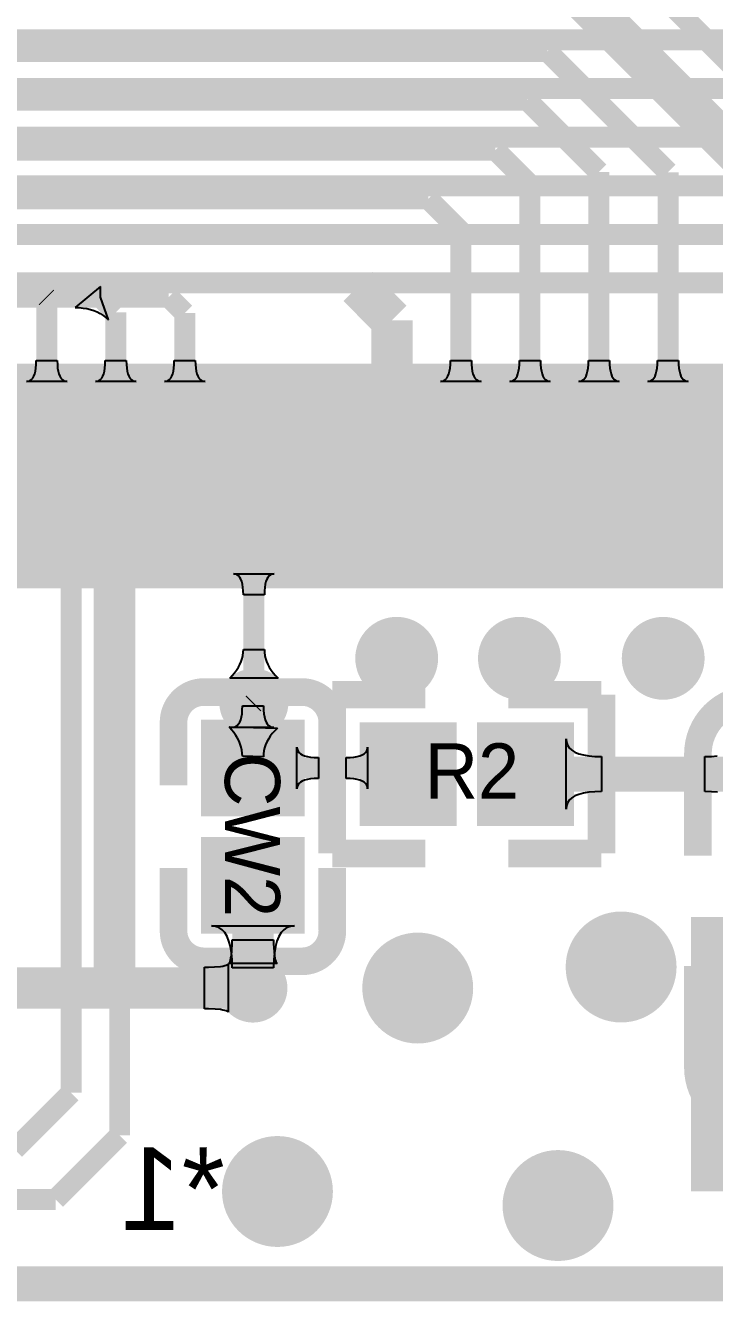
# Model space of a CAD drawing. Extents: x 53.3 to 135, y 28 to 125.4.
# Drawn here: x 102.06 to 107.05, y 67.15 to 76.39 of the extents above; entities that cross this region are included whole.
import ezdxf

# ---------------------------------------------------------------- set-up
doc = ezdxf.new("R2010")
doc.units = 0
doc.header["$MEASUREMENT"] = 0
for name, color, linetype in [('BOTTOMLAYER', 5, 'CONTINUOUS'), ('BOTTOMOVERLAY', 54, 'CONTINUOUS'), ('BOTTOMPASTE', 16, 'CONTINUOUS'), ('BOTTOMSOLDER', 6, 'CONTINUOUS'), ('MULTILAYER', 9, 'CONTINUOUS'), ('TOPLAYER', 1, 'CONTINUOUS'), ('TOPOVERLAY', 2, 'CONTINUOUS'), ('TOPPASTE', 8, 'CONTINUOUS'), ('TOPSOLDER', 216, 'CONTINUOUS')]:
    doc.layers.add(name, color=color, linetype=linetype)

msp = doc.modelspace()

# ---------------------------------------------------------------- linework, layer by layer
at = {"layer": 'BOTTOMLAYER'}
for p, q in [((102.6033, 74.498002), (102.419818, 74.345998)), ((102.6033, 74.422), (102.6033, 74.498002)), ((102.6033, 74.498002), (102.6033, 74.498002)), ((102.6033, 74.498002), (102.6033, 74.498002)), ((102.6033, 74.498002), (102.6033, 74.498002)), ((102.6033, 74.498002), (102.6033, 74.498002)), ((102.6033, 74.498002), (102.6033, 74.498002)), ((102.6033, 74.498002), (102.6033, 74.498002)), ((102.6033, 74.498002), (102.6033, 74.498002)), ((102.6033, 74.498002), (102.6033, 74.498002)), ((102.6033, 74.498002), (102.6033, 74.498002)), ((102.6033, 74.498002), (102.6033, 74.498002)), ((102.661192, 74.256626), (102.6033, 74.422)), ((102.419818, 74.345998), (102.449592, 74.345107)), ((102.449592, 74.345107), (102.478114, 74.342424)), ((102.478114, 74.342424), (102.505383, 74.337956)), ((102.505383, 74.337956), (102.531398, 74.3317)), ((102.531398, 74.3317), (102.556163, 74.323656)), ((102.556163, 74.323656), (102.579673, 74.313824)), ((102.579673, 74.313824), (102.601931, 74.302206)), ((102.601931, 74.302206), (102.622939, 74.2888)), ((102.622939, 74.2888), (102.64269, 74.273608)), ((102.64269, 74.273608), (102.661192, 74.256626)), ((102.136095, 73.907574), (102.138223, 73.933413)), ((102.138223, 73.933413), (102.138932, 73.962293)), ((102.138932, 73.962293), (102.290936, 73.962293)), ((102.290936, 73.962293), (102.291645, 73.933413)), ((102.291645, 73.933413), (102.293773, 73.907574)), ((102.636094, 73.907574), (102.638222, 73.933413)), ((102.638222, 73.933413), (102.638931, 73.962293)), ((102.638931, 73.962293), (102.790935, 73.962293)), ((102.790935, 73.962293), (102.791644, 73.933413)), ((102.791644, 73.933413), (102.793772, 73.907574)), ((103.136093, 73.907574), (103.138221, 73.933413)), ((103.138221, 73.933413), (103.13893, 73.962293)), ((103.13893, 73.962293), (103.290934, 73.962293)), ((103.290934, 73.962293), (103.291643, 73.933413)), ((103.291643, 73.933413), (103.293771, 73.907574)), ((105.136089, 73.907574), (105.138217, 73.933413)), ((105.138217, 73.933413), (105.138926, 73.962293)), ((105.138926, 73.962293), (105.29093, 73.962293)), ((105.29093, 73.962293), (105.291639, 73.933413)), ((105.291639, 73.933413), (105.293767, 73.907574)), ((105.636088, 73.907574), (105.638216, 73.933413)), ((105.638216, 73.933413), (105.638925, 73.962293)), ((105.638925, 73.962293), (105.790929, 73.962293)), ((105.790929, 73.962293), (105.791638, 73.933413)), ((105.791638, 73.933413), (105.793766, 73.907574)), ((106.136087, 73.907574), (106.138215, 73.933413)), ((106.138215, 73.933413), (106.138924, 73.962293)), ((106.138924, 73.962293), (106.290928, 73.962293)), ((106.290928, 73.962293), (106.291637, 73.933413)), ((106.291637, 73.933413), (106.293765, 73.907574)), ((106.636086, 73.907574), (106.638214, 73.933413)), ((106.638214, 73.933413), (106.638923, 73.962293)), ((106.638923, 73.962293), (106.790927, 73.962293)), ((106.790927, 73.962293), (106.791636, 73.933413)), ((106.791636, 73.933413), (106.793764, 73.907574)), ((102.093525, 73.816373), (102.104167, 73.823972)), ((102.104167, 73.823972), (102.11339, 73.834612)), ((102.11339, 73.834612), (102.121195, 73.848293)), ((102.121195, 73.848293), (102.127581, 73.865011)), ((102.127581, 73.865011), (102.132547, 73.884772)), ((102.132547, 73.884772), (102.136095, 73.907574)), ((102.293773, 73.907574), (102.297321, 73.884772)), ((102.297321, 73.884772), (102.302287, 73.865011)), ((102.302287, 73.865011), (102.308673, 73.848293)), ((102.308673, 73.848293), (102.316478, 73.834612)), ((102.316478, 73.834612), (102.325701, 73.823972)), ((102.325701, 73.823972), (102.336343, 73.816373)), ((102.593524, 73.816373), (102.604166, 73.823972)), ((102.604166, 73.823972), (102.613389, 73.834612)), ((102.613389, 73.834612), (102.621194, 73.848293)), ((102.621194, 73.848293), (102.62758, 73.865011)), ((102.62758, 73.865011), (102.632546, 73.884772)), ((102.632546, 73.884772), (102.636094, 73.907574)), ((102.793772, 73.907574), (102.79732, 73.884772)), ((102.79732, 73.884772), (102.802286, 73.865011)), ((102.802286, 73.865011), (102.808672, 73.848293)), ((102.808672, 73.848293), (102.816477, 73.834612)), ((102.816477, 73.834612), (102.8257, 73.823972)), ((102.8257, 73.823972), (102.836342, 73.816373)), ((103.093523, 73.816373), (103.104165, 73.823972)), ((103.104165, 73.823972), (103.113388, 73.834612)), ((103.113388, 73.834612), (103.121193, 73.848293)), ((103.121193, 73.848293), (103.127579, 73.865011)), ((103.127579, 73.865011), (103.132545, 73.884772)), ((103.132545, 73.884772), (103.136093, 73.907574)), ((103.293771, 73.907574), (103.297319, 73.884772)), ((103.297319, 73.884772), (103.302285, 73.865011)), ((103.302285, 73.865011), (103.308671, 73.848293)), ((103.308671, 73.848293), (103.316476, 73.834612)), ((103.316476, 73.834612), (103.325699, 73.823972)), ((103.325699, 73.823972), (103.336341, 73.816373)), ((105.093519, 73.816373), (105.104161, 73.823972)), ((105.104161, 73.823972), (105.113384, 73.834612)), ((105.113384, 73.834612), (105.121189, 73.848293)), ((105.121189, 73.848293), (105.127575, 73.865011)), ((105.127575, 73.865011), (105.132541, 73.884772)), ((105.132541, 73.884772), (105.136089, 73.907574)), ((105.293767, 73.907574), (105.297315, 73.884772)), ((105.297315, 73.884772), (105.302281, 73.865011)), ((105.302281, 73.865011), (105.308667, 73.848293)), ((105.308667, 73.848293), (105.316472, 73.834612)), ((105.316472, 73.834612), (105.325695, 73.823972)), ((105.325695, 73.823972), (105.336337, 73.816373)), ((105.593518, 73.816373), (105.60416, 73.823972)), ((105.60416, 73.823972), (105.613383, 73.834612)), ((105.613383, 73.834612), (105.621188, 73.848293)), ((105.621188, 73.848293), (105.627574, 73.865011)), ((105.627574, 73.865011), (105.63254, 73.884772)), ((105.63254, 73.884772), (105.636088, 73.907574)), ((105.793766, 73.907574), (105.797314, 73.884772)), ((105.797314, 73.884772), (105.80228, 73.865011)), ((105.80228, 73.865011), (105.808666, 73.848293)), ((105.808666, 73.848293), (105.816471, 73.834612)), ((105.816471, 73.834612), (105.825694, 73.823972)), ((105.825694, 73.823972), (105.836336, 73.816373)), ((106.093517, 73.816373), (106.104159, 73.823972)), ((106.104159, 73.823972), (106.113382, 73.834612)), ((106.113382, 73.834612), (106.121187, 73.848293)), ((106.121187, 73.848293), (106.127573, 73.865011)), ((106.127573, 73.865011), (106.132539, 73.884772)), ((106.132539, 73.884772), (106.136087, 73.907574)), ((106.293765, 73.907574), (106.297313, 73.884772)), ((106.297313, 73.884772), (106.302279, 73.865011)), ((106.302279, 73.865011), (106.308665, 73.848293)), ((106.308665, 73.848293), (106.31647, 73.834612)), ((106.31647, 73.834612), (106.325693, 73.823972)), ((106.325693, 73.823972), (106.336335, 73.816373)), ((106.593516, 73.816373), (106.604158, 73.823972)), ((106.604158, 73.823972), (106.613381, 73.834612)), ((106.613381, 73.834612), (106.621186, 73.848293)), ((106.621186, 73.848293), (106.627572, 73.865011)), ((106.627572, 73.865011), (106.632538, 73.884772)), ((106.632538, 73.884772), (106.636086, 73.907574)), ((106.793764, 73.907574), (106.797312, 73.884772)), ((106.797312, 73.884772), (106.802278, 73.865011)), ((106.802278, 73.865011), (106.808664, 73.848293)), ((106.808664, 73.848293), (106.816469, 73.834612)), ((106.816469, 73.834612), (106.825692, 73.823972)), ((106.825692, 73.823972), (106.836334, 73.816373)), ((102.067982, 73.810292), (102.081462, 73.811811)), ((102.361886, 73.810292), (102.067982, 73.810292)), ((102.081462, 73.811811), (102.093525, 73.816373)), ((102.336343, 73.816373), (102.348406, 73.811811)), ((102.348406, 73.811811), (102.361886, 73.810292)), ((102.567981, 73.810292), (102.581461, 73.811811)), ((102.861885, 73.810292), (102.567981, 73.810292)), ((102.581461, 73.811811), (102.593524, 73.816373)), ((102.836342, 73.816373), (102.848405, 73.811811)), ((102.848405, 73.811811), (102.861885, 73.810292)), ((103.06798, 73.810292), (103.08146, 73.811811)), ((103.361884, 73.810292), (103.06798, 73.810292)), ((103.08146, 73.811811), (103.093523, 73.816373)), ((103.336341, 73.816373), (103.348404, 73.811811)), ((103.348404, 73.811811), (103.361884, 73.810292)), ((105.067976, 73.810292), (105.081456, 73.811811)), ((105.36188, 73.810292), (105.067976, 73.810292)), ((105.081456, 73.811811), (105.093519, 73.816373)), ((105.336337, 73.816373), (105.3484, 73.811811)), ((105.3484, 73.811811), (105.36188, 73.810292)), ((105.567975, 73.810292), (105.581455, 73.811811)), ((105.861879, 73.810292), (105.567975, 73.810292)), ((105.581455, 73.811811), (105.593518, 73.816373)), ((105.836336, 73.816373), (105.848399, 73.811811)), ((105.848399, 73.811811), (105.861879, 73.810292)), ((106.067974, 73.810292), (106.081454, 73.811811)), ((106.361878, 73.810292), (106.067974, 73.810292)), ((106.081454, 73.811811), (106.093517, 73.816373)), ((106.336335, 73.816373), (106.348398, 73.811811)), ((106.348398, 73.811811), (106.361878, 73.810292)), ((106.567973, 73.810292), (106.581453, 73.811811)), ((106.861877, 73.810292), (106.567973, 73.810292)), ((106.581453, 73.811811), (106.593516, 73.816373)), ((106.836334, 73.816373), (106.848397, 73.811811)), ((106.848397, 73.811811), (106.861877, 73.810292)), ((103.581459, 72.414872), (103.567979, 72.416391)), ((103.567979, 72.416391), (103.861883, 72.416391)), ((103.593522, 72.41031), (103.581459, 72.414872)), ((103.604164, 72.40271), (103.593522, 72.41031)), ((103.613387, 72.39207), (103.604164, 72.40271)), ((103.621192, 72.37839), (103.613387, 72.39207)), ((103.627578, 72.361671), (103.621192, 72.37839)), ((103.632544, 72.34191), (103.627578, 72.361671)), ((103.802284, 72.361671), (103.797318, 72.34191)), ((103.80867, 72.37839), (103.802284, 72.361671)), ((103.816475, 72.39207), (103.80867, 72.37839)), ((103.825698, 72.40271), (103.816475, 72.39207)), ((103.83634, 72.41031), (103.825698, 72.40271)), ((103.848403, 72.414872), (103.83634, 72.41031)), ((103.861883, 72.416391), (103.848403, 72.414872)), ((103.636092, 72.319109), (103.632544, 72.34191)), ((103.63822, 72.293269), (103.636092, 72.319109)), ((103.638929, 72.264389), (103.63822, 72.293269)), ((103.790933, 72.264389), (103.638929, 72.264389)), ((103.791642, 72.293269), (103.790933, 72.264389)), ((103.79377, 72.319109), (103.791642, 72.293269)), ((103.797318, 72.34191), (103.79377, 72.319109)), ((103.62309, 71.782912), (103.630021, 71.804342)), ((103.630021, 71.804342), (103.634969, 71.826082)), ((103.634969, 71.826082), (103.637941, 71.848134)), ((103.637941, 71.848134), (103.638929, 71.870499)), ((103.638929, 71.870499), (103.790933, 71.870499)), ((103.790933, 71.870499), (103.791921, 71.848134)), ((103.791921, 71.848134), (103.794893, 71.826082)), ((103.794893, 71.826082), (103.799841, 71.804342)), ((103.799841, 71.804342), (103.806772, 71.782912)), ((103.558741, 71.680431), (103.575571, 71.700304)), ((103.575571, 71.700304), (103.59042, 71.720489)), ((103.59042, 71.720489), (103.60329, 71.740987)), ((103.60329, 71.740987), (103.614179, 71.761794)), ((103.614179, 71.761794), (103.62309, 71.782912)), ((103.806772, 71.782912), (103.815683, 71.761794)), ((103.815683, 71.761794), (103.826572, 71.740987)), ((103.826572, 71.740987), (103.839442, 71.720489)), ((103.839442, 71.720489), (103.854291, 71.700304)), ((103.854291, 71.700304), (103.871121, 71.680431)), ((103.53993, 71.660868), (103.558741, 71.680431)), ((103.889932, 71.660868), (103.53993, 71.660868)), ((103.871121, 71.680431), (103.889932, 71.660868)), ((103.386369, 69.568451), (103.474548, 69.574453)), ((103.474548, 69.574453), (103.490471, 69.577201)), ((103.490471, 69.577201), (103.503943, 69.580453)), ((103.503943, 69.580453), (103.514967, 69.584202)), ((103.514967, 69.584202), (103.523542, 69.588451)), ((103.523542, 69.588451), (103.529666, 69.593201)), ((103.529666, 69.593201), (103.529666, 69.243204)), ((103.358203, 69.568202), (103.386369, 69.568451)), ((103.358203, 69.268203), (103.358203, 69.568202)), ((103.386369, 69.267954), (103.358203, 69.268203)), ((103.435358, 69.265952), (103.386369, 69.267954)), ((103.474548, 69.261952), (103.435358, 69.265952)), ((103.490471, 69.259204), (103.474548, 69.261952)), ((103.503943, 69.255952), (103.490471, 69.259204)), ((103.514967, 69.252203), (103.503943, 69.255952)), ((103.523542, 69.247954), (103.514967, 69.252203)), ((103.529666, 69.243204), (103.523542, 69.247954))]:
    msp.add_line(p, q, dxfattribs=at)
for points, const_width in [([(106.059714, 77.216), (109.21492, 74.060794)], 0.152001), ([(105.889059, 76.7842), (108.714921, 73.958338)], 0.299999), ([(97.657806, 76.2), (104.36859, 76.2)], 0.152001), ([(104.366395, 76.199997), (104.368592, 76.199997)], 0.152001), ([(104.36859, 76.2), (104.368592, 76.199997)], 0.152001), ([(104.368592, 76.199997), (105.840893, 76.199997)], 0.152001), ([(105.840893, 76.199997), (106.714925, 75.325966)], 0.152001), ([(97.512007, 75.847997), (105.695092, 75.847997)], 0.152001), ([(105.695092, 75.847997), (106.214926, 75.328163)], 0.152001), ([(97.377001, 75.485201), (105.464399, 75.485201)], 0.152001), ([(105.464399, 75.485201), (105.714927, 75.234673)], 0.152001), ([(106.214926, 73.113341), (106.214926, 75.328163)], 0.152001), ([(106.714925, 73.113341), (106.714925, 75.325966)], 0.152001), ([(105.714927, 73.113341), (105.714927, 75.234673)], 0.152001), ([(97.2312, 75.1332), (104.9782, 75.1332)], 0.152001), ([(104.9782, 75.1332), (105.214928, 74.896472)], 0.152001), ([(105.214928, 73.113341), (105.214928, 74.896472)], 0.152001), ([(104.4702, 74.4982), (104.714929, 74.253471)], 0.299999), ([(101.7016, 74.422), (102.2096, 74.422)], 0.152001), ([(102.2096, 74.422), (102.214934, 74.416666)], 0.152001), ([(102.2096, 74.422), (102.6033, 74.422)], 0.152001), ([(102.214934, 73.113341), (102.214934, 74.416666)], 0.152001), ([(102.6033, 74.422), (102.714933, 74.310367)], 0.152001), ([(102.6033, 74.422), (103.0986, 74.422)], 0.152001), ([(103.0986, 74.422), (103.214932, 74.305668)], 0.152001), ([(102.714933, 73.113341), (102.714933, 74.310367)], 0.152001), ([(103.214932, 73.113341), (103.214932, 74.305668)], 0.152001), ([(104.714929, 73.113341), (104.714929, 74.253471)], 0.299999), ([(102.705484, 69.455716), (102.705484, 73.087941)], 0.299999), ([(103.714931, 71.482331), (103.714931, 73.113341)], 0.152001), ([(101.248284, 69.418203), (103.708203, 69.418203)], 0.299999)]:
    msp.add_lwpolyline(points, dxfattribs=dict(at, const_width=const_width))
for points, const_width in [([(104.5996, 71.8058, 1), (104.8996, 71.8058, 1)], 0.299999), ([(105.4886, 71.8058, 1), (105.7886, 71.8058, 1)], 0.299999), ([(106.53, 71.8058, 1), (106.83, 71.8058, 1)], 0.299999), ([(103.589933, 71.482331, 1), (103.839929, 71.482331, 1)], 0.249999), ([(106.2252, 69.5706, 1), (106.5252, 69.5706, 1)], 0.299999), ([(103.583204, 69.418203, 1), (103.833201, 69.418203, 1)], 0.249999), ([(104.752, 69.4182, 1), (105.052, 69.4182, 1)], 0.299999), ([(103.736, 67.945, 1), (104.036, 67.945, 1)], 0.299999), ([(105.768, 67.8434, 1), (106.068, 67.8434, 1)], 0.299999)]:
    msp.add_lwpolyline(points, format="xyb", close=True, dxfattribs=dict(at, const_width=const_width))
for points in [[(102.364934, 73.81334), (102.064934, 73.81334), (102.364934, 72.413343), (102.064934, 72.413343)], [(102.864933, 73.81334), (102.564933, 73.81334), (102.864933, 72.413343), (102.564933, 72.413343)], [(103.364932, 73.81334), (103.064932, 73.81334), (103.364932, 72.413343), (103.064932, 72.413343)], [(103.864931, 73.81334), (103.564931, 73.81334), (103.864931, 72.413343), (103.564931, 72.413343)], [(104.36493, 73.81334), (104.06493, 73.81334), (104.36493, 72.413343), (104.06493, 72.413343)], [(104.864929, 73.81334), (104.564929, 73.81334), (104.864929, 72.413343), (104.564929, 72.413343)], [(105.364928, 73.81334), (105.064928, 73.81334), (105.364928, 72.413343), (105.064928, 72.413343)], [(105.864927, 73.81334), (105.564927, 73.81334), (105.864927, 72.413343), (105.564927, 72.413343)], [(106.364926, 73.81334), (106.064926, 73.81334), (106.364926, 72.413343), (106.064926, 72.413343)], [(106.864925, 73.81334), (106.564925, 73.81334), (106.864925, 72.413343), (106.564925, 72.413343)]]:
    msp.add_solid(points, dxfattribs=at)
at = {"layer": 'BOTTOMOVERLAY'}
for points, const_width in [([(90.953118, 73.87704), (110.953128, 73.87704)], 0.127), ([(88.264949, 67.275608), (113.664924, 67.275608)], 0.254), ([(88.203115, 67.277036), (113.70313, 67.277036)], 0.127)]:
    msp.add_lwpolyline(points, dxfattribs=dict(at, const_width=const_width))
at = {"layer": 'BOTTOMPASTE'}
for points in [[(102.364934, 73.81334), (102.064934, 73.81334), (102.364934, 72.413343), (102.064934, 72.413343)], [(102.864933, 73.81334), (102.564933, 73.81334), (102.864933, 72.413343), (102.564933, 72.413343)], [(103.364932, 73.81334), (103.064932, 73.81334), (103.364932, 72.413343), (103.064932, 72.413343)], [(103.864931, 73.81334), (103.564931, 73.81334), (103.864931, 72.413343), (103.564931, 72.413343)], [(104.36493, 73.81334), (104.06493, 73.81334), (104.36493, 72.413343), (104.06493, 72.413343)], [(104.864929, 73.81334), (104.564929, 73.81334), (104.864929, 72.413343), (104.564929, 72.413343)], [(105.364928, 73.81334), (105.064928, 73.81334), (105.364928, 72.413343), (105.064928, 72.413343)], [(105.864927, 73.81334), (105.564927, 73.81334), (105.864927, 72.413343), (105.564927, 72.413343)], [(106.364926, 73.81334), (106.064926, 73.81334), (106.364926, 72.413343), (106.064926, 72.413343)], [(106.864925, 73.81334), (106.564925, 73.81334), (106.864925, 72.413343), (106.564925, 72.413343)]]:
    msp.add_solid(points, dxfattribs=at)
at = {"layer": 'BOTTOMSOLDER', "const_width": 0.401599}
for points in [[(106.1744, 69.5706, 1), (106.576, 69.5706, 1)], [(104.7012, 69.4182, 1), (105.1028, 69.4182, 1)], [(103.6852, 67.945, 1), (104.0868, 67.945, 1)], [(105.7172, 67.8434, 1), (106.1188, 67.8434, 1)]]:
    msp.add_lwpolyline(points, format="xyb", close=True, dxfattribs=at)
at = {"layer": 'BOTTOMSOLDER'}
for points in [[(102.466534, 73.91494), (101.963334, 73.91494), (102.466534, 72.311743), (101.963334, 72.311743)], [(102.966533, 73.91494), (102.463333, 73.91494), (102.966533, 72.311743), (102.463333, 72.311743)], [(103.466532, 73.91494), (102.963332, 73.91494), (103.466532, 72.311743), (102.963332, 72.311743)], [(103.966531, 73.91494), (103.463331, 73.91494), (103.966531, 72.311743), (103.463331, 72.311743)], [(104.46653, 73.91494), (103.96333, 73.91494), (104.46653, 72.311743), (103.96333, 72.311743)], [(104.966529, 73.91494), (104.463329, 73.91494), (104.966529, 72.311743), (104.463329, 72.311743)], [(105.466528, 73.91494), (104.963328, 73.91494), (105.466528, 72.311743), (104.963328, 72.311743)], [(105.966527, 73.91494), (105.463327, 73.91494), (105.966527, 72.311743), (105.463327, 72.311743)], [(106.466526, 73.91494), (105.963326, 73.91494), (106.466526, 72.311743), (105.963326, 72.311743)], [(106.966525, 73.91494), (106.463325, 73.91494), (106.966525, 72.311743), (106.463325, 72.311743)], [(107.466524, 73.91494), (106.963324, 73.91494), (107.466524, 72.311743), (106.963324, 72.311743)]]:
    msp.add_solid(points, dxfattribs=at)
at = {"layer": 'MULTILAYER'}
for points, const_width in [([(104.5996, 71.8058, 1), (104.8996, 71.8058, 1)], 0.299999), ([(105.4886, 71.8058, 1), (105.7886, 71.8058, 1)], 0.299999), ([(106.53, 71.8058, 1), (106.83, 71.8058, 1)], 0.299999), ([(103.589933, 71.482331, 1), (103.839929, 71.482331, 1)], 0.249999), ([(106.2252, 69.5706, 1), (106.5252, 69.5706, 1)], 0.299999), ([(103.583204, 69.418203, 1), (103.833201, 69.418203, 1)], 0.249999), ([(104.752, 69.4182, 1), (105.052, 69.4182, 1)], 0.299999), ([(103.736, 67.945, 1), (104.036, 67.945, 1)], 0.299999), ([(105.768, 67.8434, 1), (106.068, 67.8434, 1)], 0.299999)]:
    msp.add_lwpolyline(points, format="xyb", close=True, dxfattribs=dict(at, const_width=const_width))
at = {"layer": 'TOPLAYER'}
for p, q in [((103.629163, 71.404737), (103.631441, 71.431094)), ((103.631441, 71.431094), (103.632203, 71.460553)), ((103.632203, 71.460553), (103.784202, 71.460553)), ((103.784202, 71.460553), (103.784964, 71.431094)), ((103.784964, 71.431094), (103.787242, 71.404737)), ((103.594962, 71.319459), (103.604842, 71.330312)), ((103.604842, 71.330312), (103.613201, 71.344267)), ((103.613201, 71.344267), (103.620042, 71.36132)), ((103.620042, 71.36132), (103.625363, 71.381478)), ((103.625363, 71.381478), (103.629163, 71.404737)), ((103.787242, 71.404737), (103.791042, 71.381478)), ((103.791042, 71.381478), (103.796363, 71.36132)), ((103.796363, 71.36132), (103.803204, 71.344267)), ((103.803204, 71.344267), (103.811563, 71.330312)), ((103.811563, 71.330312), (103.821443, 71.319459)), ((103.553623, 71.288384), (103.53519, 71.30857)), ((103.53519, 71.30857), (103.885063, 71.299151)), ((103.570113, 71.267973), (103.553623, 71.288384)), ((103.556201, 71.305504), (103.570641, 71.307053)), ((103.860204, 71.305504), (103.556201, 71.305504)), ((103.584667, 71.247328), (103.570113, 71.267973)), ((103.570641, 71.307053), (103.583562, 71.311706)), ((103.583562, 71.311706), (103.594962, 71.319459)), ((103.597278, 71.226456), (103.584667, 71.247328)), ((103.833625, 71.241176), (103.820511, 71.221062)), ((103.821443, 71.319459), (103.832843, 71.311706)), ((103.832843, 71.311706), (103.845764, 71.307053)), ((103.848753, 71.260894), (103.833625, 71.241176)), ((103.845764, 71.307053), (103.860204, 71.305504)), ((103.865898, 71.280218), (103.848753, 71.260894)), ((103.885063, 71.299151), (103.865898, 71.280218)), ((103.607949, 71.205357), (103.597278, 71.226456)), ((103.616679, 71.184026), (103.607949, 71.205357)), ((103.623471, 71.162466), (103.616679, 71.184026)), ((103.628322, 71.140681), (103.623471, 71.162466)), ((103.79328, 71.158362), (103.788238, 71.136675)), ((103.800341, 71.179657), (103.79328, 71.158362)), ((103.809419, 71.200556), (103.800341, 71.179657)), ((103.820511, 71.221062), (103.809419, 71.200556)), ((104.027107, 70.859599), (104.027107, 71.163602)), ((104.027107, 71.163602), (104.028657, 71.149162)), ((104.028657, 71.149162), (104.03331, 71.136241)), ((104.532496, 71.136241), (104.537149, 71.149162)), ((104.537149, 71.149162), (104.538699, 71.163602)), ((104.538699, 71.163602), (104.538699, 70.859599)), ((105.976506, 70.7136), (105.976506, 71.2216)), ((105.976506, 71.2216), (105.979077, 71.19747)), ((105.979077, 71.19747), (105.986788, 71.17588)), ((105.986788, 71.17588), (105.999641, 71.15683)), ((105.999641, 71.15683), (106.017634, 71.14032)), ((103.631233, 71.118664), (103.628322, 71.140681)), ((103.632203, 71.096416), (103.631233, 71.118664)), ((103.784202, 71.092121), (103.632203, 71.096416)), ((103.785213, 71.114595), (103.784202, 71.092121)), ((103.788238, 71.136675), (103.785213, 71.114595)), ((104.03331, 71.136241), (104.041062, 71.124841)), ((104.041062, 71.124841), (104.051915, 71.114961)), ((104.051915, 71.114961), (104.06587, 71.106601)), ((104.06587, 71.106601), (104.082924, 71.099761)), ((104.082924, 71.099761), (104.103081, 71.09444)), ((104.103081, 71.09444), (104.12634, 71.09064)), ((104.12634, 71.09064), (104.152697, 71.088362)), ((104.152697, 71.088362), (104.182156, 71.0876)), ((104.182156, 71.0876), (104.182156, 70.935601)), ((104.383649, 71.0876), (104.413108, 71.088362)), ((104.383649, 70.935601), (104.383649, 71.0876)), ((104.413108, 71.088362), (104.439466, 71.09064)), ((104.439466, 71.09064), (104.462725, 71.09444)), ((104.462725, 71.09444), (104.482882, 71.099761)), ((104.482882, 71.099761), (104.499936, 71.106601)), ((104.499936, 71.106601), (104.513891, 71.114961)), ((104.513891, 71.114961), (104.524744, 71.124841)), ((104.524744, 71.124841), (104.532496, 71.136241)), ((106.017634, 71.14032), (106.040768, 71.12635)), ((106.040768, 71.12635), (106.069044, 71.11492)), ((106.069044, 71.11492), (106.10246, 71.10603)), ((106.10246, 71.10603), (106.141017, 71.09968)), ((106.141017, 71.09968), (106.184715, 71.09587)), ((106.184715, 71.09587), (106.233554, 71.0946)), ((106.233554, 71.0946), (106.233554, 70.8406)), ((106.980449, 71.0946), (107.028709, 71.095743)), ((106.980449, 70.8406), (106.980449, 71.0946)), ((107.028709, 71.095743), (107.071889, 71.099175)), ((104.028657, 70.874039), (104.027107, 70.859599)), ((104.03331, 70.88696), (104.028657, 70.874039)), ((104.041062, 70.89836), (104.03331, 70.88696)), ((104.051915, 70.90824), (104.041062, 70.89836)), ((104.06587, 70.916599), (104.051915, 70.90824)), ((104.082924, 70.92344), (104.06587, 70.916599)), ((104.103081, 70.928761), (104.082924, 70.92344)), ((104.12634, 70.932561), (104.103081, 70.928761)), ((104.152697, 70.934839), (104.12634, 70.932561)), ((104.182156, 70.935601), (104.152697, 70.934839)), ((104.413108, 70.934839), (104.383649, 70.935601)), ((104.439466, 70.932561), (104.413108, 70.934839)), ((104.462725, 70.928761), (104.439466, 70.932561)), ((104.482882, 70.92344), (104.462725, 70.928761)), ((104.499936, 70.916599), (104.482882, 70.92344)), ((104.513891, 70.90824), (104.499936, 70.916599)), ((104.524744, 70.89836), (104.513891, 70.90824)), ((104.532496, 70.88696), (104.524744, 70.89836)), ((104.537149, 70.874039), (104.532496, 70.88696)), ((104.538699, 70.859599), (104.537149, 70.874039)), ((105.999641, 70.77837), (105.986788, 70.75932)), ((106.017634, 70.79488), (105.999641, 70.77837)), ((106.040768, 70.80885), (106.017634, 70.79488)), ((106.069044, 70.82028), (106.040768, 70.80885)), ((106.10246, 70.82917), (106.069044, 70.82028)), ((106.141017, 70.83552), (106.10246, 70.82917)), ((106.184715, 70.83933), (106.141017, 70.83552)), ((106.233554, 70.8406), (106.184715, 70.83933)), ((107.029148, 70.83933), (106.980449, 70.8406)), ((107.072737, 70.83552), (107.029148, 70.83933)), ((105.979077, 70.73773), (105.976506, 70.7136)), ((105.986788, 70.75932), (105.979077, 70.73773)), ((103.436702, 69.864666), (103.408203, 69.867696)), ((103.408203, 69.867696), (104.008202, 69.867696)), ((103.462204, 69.855575), (103.436702, 69.864666)), ((103.484703, 69.840422), (103.462204, 69.855575)), ((103.954202, 69.855575), (103.931702, 69.840422)), ((103.979703, 69.864666), (103.954202, 69.855575)), ((104.008202, 69.867696), (103.979703, 69.864666)), ((103.504202, 69.819208), (103.484703, 69.840422)), ((103.520702, 69.791936), (103.504202, 69.819208)), ((103.534202, 69.758598), (103.520702, 69.791936)), ((103.544703, 69.719203), (103.534202, 69.758598)), ((103.557954, 69.740036), (103.558203, 69.768202)), ((103.558203, 69.768202), (103.858202, 69.768202)), ((103.858202, 69.768202), (103.858451, 69.740036)), ((103.882203, 69.758598), (103.871702, 69.719203)), ((103.895703, 69.791936), (103.882203, 69.758598)), ((103.912203, 69.819208), (103.895703, 69.791936)), ((103.931702, 69.840422), (103.912203, 69.819208)), ((103.552203, 69.673747), (103.544703, 69.719203)), ((103.551952, 69.651857), (103.555952, 69.691047)), ((103.556702, 69.622228), (103.552203, 69.673747)), ((103.555952, 69.691047), (103.557954, 69.740036)), ((103.858451, 69.740036), (103.864453, 69.651857)), ((103.864202, 69.673747), (103.859703, 69.622228)), ((103.871702, 69.719203), (103.864202, 69.673747)), ((103.533204, 69.596739), (103.537954, 69.602863)), ((103.883201, 69.596739), (103.533204, 69.596739)), ((103.537954, 69.602863), (103.542203, 69.611438)), ((103.542203, 69.611438), (103.545952, 69.622462)), ((103.545952, 69.622462), (103.549204, 69.635934)), ((103.549204, 69.635934), (103.551952, 69.651857)), ((103.558203, 69.564649), (103.556702, 69.622228)), ((103.859703, 69.622228), (103.858202, 69.564649)), ((103.864453, 69.651857), (103.867201, 69.635934)), ((103.867201, 69.635934), (103.870453, 69.622462)), ((103.870453, 69.622462), (103.874202, 69.611438)), ((103.874202, 69.611438), (103.878451, 69.602863)), ((103.878451, 69.602863), (103.883201, 69.596739)), ((103.858202, 69.564649), (103.558203, 69.564649))]:
    msp.add_line(p, q, dxfattribs=at)
for points, const_width in [([(100.210399, 76.283599), (108.566999, 76.283599)], 0.152001), ([(100.645798, 75.931598), (108.951598, 75.931598)], 0.152001), ([(100.9396, 75.579597), (109.285397, 75.579597)], 0.152001), ([(101.219, 75.227597), (109.771597, 75.227597)], 0.152001), ([(101.5492, 74.875596), (110.206996, 74.875596)], 0.152001), ([(101.853995, 74.523595), (110.489995, 74.523595)], 0.152001), ([(102.390999, 73.358799), (102.743, 73.7108)], 0.152001), ([(102.743, 73.7108), (111.4552, 73.7108)], 0.152001), ([(102.390999, 68.659799), (102.390999, 73.358799)], 0.152001), ([(102.743, 72.9742), (103.127599, 73.358799)], 0.152001), ([(103.127599, 73.358799), (111.890599, 73.358799)], 0.152001), ([(102.743, 68.3514), (102.743, 72.9742)], 0.152001), ([(103.708203, 71.475603), (103.714931, 71.482331)], 0.152001), ([(103.708203, 71.0116), (103.708203, 71.475603)], 0.152001), ([(103.708203, 71.0116), (104.788602, 71.0116)], 0.152001), ([(105.682603, 70.9676), (107.500804, 70.9676)], 0.254), ([(103.708203, 69.418203), (103.708203, 70.1616)], 0.299999), ([(101.981, 68.2498), (102.390999, 68.659799)], 0.152001), ([(102.279201, 67.887601), (102.743, 68.3514)], 0.152001), ([(94.596199, 67.887601), (102.279201, 67.887601)], 0.152001)]:
    msp.add_lwpolyline(points, dxfattribs=dict(at, const_width=const_width))
for points, const_width in [([(104.5996, 71.8058, 1), (104.8996, 71.8058, 1)], 0.299999), ([(105.4886, 71.8058, 1), (105.7886, 71.8058, 1)], 0.299999), ([(106.53, 71.8058, 1), (106.83, 71.8058, 1)], 0.299999), ([(103.589933, 71.482331, 1), (103.839929, 71.482331, 1)], 0.249999), ([(106.2252, 69.5706, 1), (106.5252, 69.5706, 1)], 0.299999), ([(103.583204, 69.418203, 1), (103.833201, 69.418203, 1)], 0.249999), ([(104.752, 69.4182, 1), (105.052, 69.4182, 1)], 0.299999), ([(103.736, 67.945, 1), (104.036, 67.945, 1)], 0.299999), ([(105.768, 67.8434, 1), (106.068, 67.8434, 1)], 0.299999)]:
    msp.add_lwpolyline(points, format="xyb", close=True, dxfattribs=dict(at, const_width=const_width))
for points in [[(103.383202, 71.3116), (103.383202, 70.711601), (104.033203, 71.3116), (104.033203, 70.711601)], [(104.532603, 70.642599), (105.132602, 70.642599), (104.532603, 71.292601), (105.132602, 71.292601)], [(105.382604, 70.642599), (105.982602, 70.642599), (105.382604, 71.292601), (105.982602, 71.292601)], [(103.383202, 70.461599), (103.383202, 69.8616), (104.033203, 70.461599), (104.033203, 69.8616)], [(106.881402, 67.945), (110.617, 67.945), (106.881402, 69.932001), (110.617, 69.932001)]]:
    msp.add_solid(points, dxfattribs=at)
at = {"layer": 'TOPOVERLAY', "const_width": 0.2}
for points in [[(103.133205, 71.341602, -0.414214), (103.353205, 71.561602)], [(104.063201, 71.561602, -0.414214), (104.2832, 71.341602)], [(106.931399, 71.112004, -0.414213), (107.331401, 71.512003)], [(103.353197, 69.611603, -0.414214), (103.133197, 69.831603)], [(104.283198, 69.831603, -0.414214), (104.063198, 69.611603)], [(107.331398, 68.442004, -0.414213), (106.931396, 68.842004)]]:
    msp.add_lwpolyline(points, format="xyb", dxfattribs=at)
at = {"layer": 'TOPOVERLAY', "const_width": 0.1}
for points in [[(103.303205, 71.561602, 1), (103.403204, 71.561602, 1)], [(104.013201, 71.561602, 1), (104.1132, 71.561602, 1)], [(103.083205, 71.341602, 1), (103.183205, 71.341602, 1)], [(104.2332, 71.341602, 1), (104.3332, 71.341602, 1)], [(106.881399, 71.112004, 1), (106.981399, 71.112004, 1)], [(103.083197, 69.831603, 1), (103.183197, 69.831603, 1)], [(104.233198, 69.831603, 1), (104.333197, 69.831603, 1)], [(103.303197, 69.611603, 1), (103.403197, 69.611603, 1)], [(104.013198, 69.611603, 1), (104.113198, 69.611603, 1)], [(106.881397, 68.842004, 1), (106.981396, 68.842004, 1)]]:
    msp.add_lwpolyline(points, format="xyb", close=True, dxfattribs=at)
at = {"layer": 'TOPOVERLAY', "const_width": 0.2}
for points in [[(103.353205, 71.561597), (104.063201, 71.561597)], [(104.282601, 70.392597), (104.282601, 71.542598)], [(104.282601, 71.542598), (104.957601, 71.542598)], [(105.557599, 71.542598), (106.232599, 71.542598)], [(106.232599, 70.392597), (106.232599, 71.542598)], [(103.133202, 70.886597), (103.133202, 71.336598)], [(104.2832, 70.886599), (104.2832, 71.336601)], [(106.931399, 70.377004), (106.931399, 71.112004)], [(104.282601, 70.392597), (104.957601, 70.392597)], [(105.557599, 70.392597), (106.232599, 70.392597)], [(103.1332, 69.836599), (103.1332, 70.286601)], [(104.283198, 69.836602), (104.283198, 70.286603)], [(103.353199, 69.611603), (104.063195, 69.611603)], [(106.931399, 68.842004), (106.931399, 69.577003)]]:
    msp.add_lwpolyline(points, dxfattribs=at)
at = {"layer": 'TOPPASTE'}
for points in [[(103.383202, 71.3116), (103.383202, 70.711601), (104.033203, 71.3116), (104.033203, 70.711601)], [(104.532603, 70.642599), (105.132602, 70.642599), (104.532603, 71.292601), (105.132602, 71.292601)], [(105.382604, 70.642599), (105.982602, 70.642599), (105.382604, 71.292601), (105.982602, 71.292601)], [(103.383202, 70.461599), (103.383202, 69.8616), (104.033203, 70.461599), (104.033203, 69.8616)]]:
    msp.add_solid(points, dxfattribs=at)
at = {"layer": 'TOPSOLDER', "const_width": 0.401599}
for points in [[(106.1744, 69.5706, 1), (106.576, 69.5706, 1)], [(104.7012, 69.4182, 1), (105.1028, 69.4182, 1)], [(103.6852, 67.945, 1), (104.0868, 67.945, 1)], [(105.7172, 67.8434, 1), (106.1188, 67.8434, 1)]]:
    msp.add_lwpolyline(points, format="xyb", close=True, dxfattribs=at)
at = {"layer": 'TOPSOLDER'}
for points in [[(103.332402, 71.3624), (103.332402, 70.660801), (104.084003, 71.3624), (104.084003, 70.660801)], [(104.481803, 70.591799), (105.183402, 70.591799), (104.481803, 71.343401), (105.183402, 71.343401)], [(105.331804, 70.591799), (106.033402, 70.591799), (105.331804, 71.343401), (106.033402, 71.343401)], [(103.332402, 70.512399), (103.332402, 69.8108), (104.084003, 70.512399), (104.084003, 69.8108)]]:
    msp.add_solid(points, dxfattribs=at)

# ---------------------------------------------------------------- texts
at = {"layer": 'BOTTOMOVERLAY', "text_generation_flag": 2}
msp.add_text('*1', height=0.599999, dxfattribs=at).set_placement((103.505, 67.6656))
at = {"layer": 'TOPOVERLAY'}
msp.add_text('R2', height=0.399999, dxfattribs=at).set_placement((104.9528, 70.7898))
msp.add_text('CW2', height=0.399999, rotation=270, dxfattribs=at).set_placement((103.505, 71.12))

doc.saveas('drawing.dxf')
